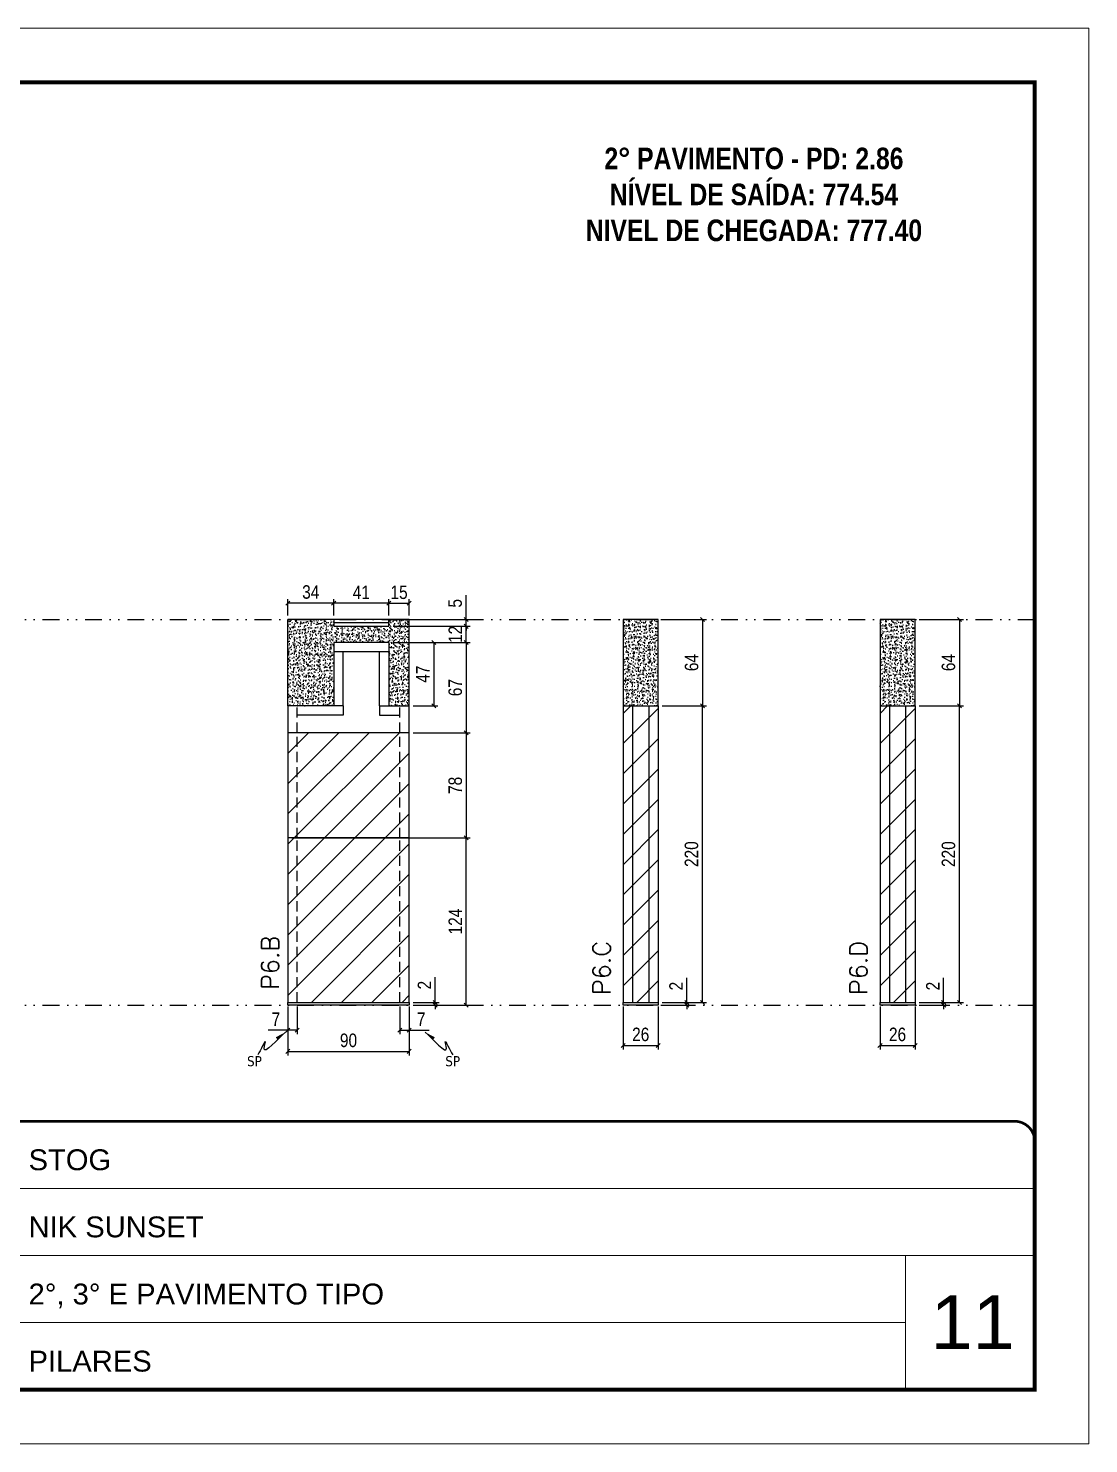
# Model space of a CAD drawing. Extents: x 808 to 7089, y -98 to 17032.
# Drawn here: x 4690 to 5477, y 13685 to 14735 of the extents above; entities that cross this region are included whole.
import ezdxf

# ---------------------------------------------------------------- set-up
doc = ezdxf.new("R2010")
doc.units = 0
for name, pattern in [('CONTINUO', [0]), ('DASHED', [0.75, 0.5, -0.25]), ('DIVIDE2', [0.625, 0.25, -0.125, 0, -0.125, 0, -0.125]), ('HIDDEN', [0.375, 0.25, -0.125])]:
    doc.linetypes.add(name, pattern=pattern)
for name, color, linetype, lineweight in [('CARIMBO', 255, 'Continuous', 9), ('Folhas', 255, 'Continuous', 9), ('REAPROVEITAMENTO', 251, 'Continuous', 9), ('SARRAFO DE PRESSAO', 251, 'DASHED', 9), ('Texto Seção', 7, 'Continuous', 15)]:
    doc.layers.add(name, color=color, linetype=linetype, lineweight=lineweight)
for name, color, linetype in [('COTA', 241, 'Continuous'), ('NOMENCLATURA', 7, 'Continuous'), ('Nível', 160, 'Continuous'), ('Painéis', 200, 'Continuous'), ('SARR_2.2x7', 40, 'Continuous'), ('SARR_EDITAR', 141, 'Continuous'), ('Sarrafo de Pressão', 42, 'HIDDEN'), ('texto', 7, 'Continuous')]:
    doc.layers.add(name, color=color, linetype=linetype)
doc.styles.add('ARIAL', font='arial.ttf')
doc.styles.add('COTA TECNICA', font='techl___.ttf', dxfattribs={"height": 10})
doc.styles.add('COTA TECNICA-50', font='techl___.ttf', dxfattribs={"height": 10})
doc.styles.add('REGUA-120', font='ROMANS.shx', dxfattribs={"height": 15})
doc.styles.add('ROMANC', font='techb___.ttf', dxfattribs={"height": 2.5})
doc.styles.get("Standard").update_dxf_attribs({"font": 'arial.ttf'})
doc.dimstyles.new('COTA PAINEL-50', dxfattribs={"dimtxt": 10, "dimasz": 3, "dimexe": 3, "dimexo": 3, "dimgap": 3, "dimtad": 1, "dimdec": 1, "dimzin": 12, "dimdsep": 46, "dimtxsty": 'COTA TECNICA-50', "dimblk1": 'OBLIQUE', "dimblk2": 'OBLIQUE', "dimsah": 1, "dimcen": 0.9, "dimclrd": 4, "dimclre": 4, "dimclrt": 240, "dimadec": 1, "dimazin": 3, "dimtfac": 1, "dimtdec": 1, "dimtmove": 0, "dimatfit": 3, "dimfxl": 1, "dimtolj": 1, "dimtzin": 12, "dimarcsym": 0})
doc.dimstyles.new('PAINEL', dxfattribs={"dimtxt": 10, "dimasz": 3, "dimexe": 3, "dimexo": 3, "dimgap": 3, "dimtad": 1, "dimdec": 1, "dimzin": 12, "dimdsep": 46, "dimtxsty": 'COTA TECNICA', "dimblk1": 'OBLIQUE', "dimblk2": 'OBLIQUE', "dimsah": 1, "dimcen": 0.9, "dimclrd": 4, "dimclre": 4, "dimclrt": 240, "dimadec": 1, "dimazin": 3, "dimtfac": 1, "dimtdec": 1, "dimtmove": 0, "dimatfit": 3, "dimfxl": 1, "dimtolj": 1, "dimtzin": 12, "dimarcsym": 0})
doc.dimstyles.get("Standard").update_dxf_attribs({"dimtxt": 0.18, "dimasz": 0.18, "dimexe": 0.18, "dimexo": 0.0625, "dimgap": 0.09, "dimtad": 0, "dimtih": 1, "dimtoh": 1, "dimdec": 4, "dimzin": 0, "dimdsep": 46, "dimtxsty": 'Standard', "dimcen": 0.09, "dimadec": 0, "dimazin": 0, "dimtfac": 1, "dimtdec": 4, "dimtofl": 0, "dimtmove": 0, "dimatfit": 3, "dimfxl": 1, "dimtolj": 1, "dimtzin": 0, "dimarcsym": 0})

# ---------------------------------------------------------------- blocks, each defined once
blk = doc.blocks.new('9999999999')
at = {"color": 30, "linetype": 'CONTINUO'}
for p, q in [((98564.6, 34379.6), (99584, 34379.6)), ((98564.6, 34329.8), (99488, 34329.8)), ((99584, 34329.8), (99488, 34329.8)), ((99488, 34329.8), (99488, 34230.2)), ((98564.6, 34280), (99488, 34280))]:
    blk.add_line(p, q, dxfattribs=at)
at = {"color": 30, "linetype": 'CONTINUO', "const_width": 2}
blk.add_lwpolyline([(99584, 34230.2), (99584, 34414.4, 0.414214), (99569, 34429.4), (98229, 34429.4, 0.414214), (98214, 34414.4), (98214, 34245.2, 0.414214), (98229, 34230.2), (99584, 34230.2)], format="xyb", dxfattribs=at)
at = {"layer": 'Folhas'}
blk.add_lwpolyline([(98139, 34190.2), (99624, 34190.2), (99624, 35240.2), (98139, 35240.2)], close=True, dxfattribs=at)
at = {"layer": 'Folhas', "color": 30, "const_width": 3}
blk.add_lwpolyline([(98214, 34230.2), (99584, 34230.2), (99584, 35200.2), (98214, 35200.2)], close=True, dxfattribs=at)
at = {"color": 7, "linetype": 'Continuous', "ltscale": 5, "style": 'ARIAL'}
for s, height, p in [('STOG', 15.48, (98837.7, 34393.1)), ('NIK SUNSET', 15.48, (98837.7, 34343.3)), ('2°, 3° E PAVIMENTO TIPO', 15.483, (98837.7, 34293.5)), ('PILARES', 15.48, (98837.7, 34243.7))]:
    blk.add_text(s, height=height, dxfattribs=at).set_placement(p)
blk = doc.blocks.new('_Oblique')
at = {"color": 0, "linetype": 'ByBlock', "lineweight": -2}
blk.add_line((-0.5, -0.5), (0.5, 0.5), dxfattribs=at)
blk = doc.blocks.new('*D1408')
at = {"layer": 'COTA', "color": 4, "lineweight": -2, "transparency": 16777216}
for p, q in [((5321.9, 14009.7), (5321.9, 13977.8)), ((5347.9, 14009.7), (5347.9, 13977.8)), ((5321.9, 13980.8), (5347.9, 13980.8))]:
    blk.add_line(p, q, dxfattribs=at)
at = {"layer": 'Defpoints', "color": 0, "transparency": 16777216}
for p in [(5321.9, 14012.7), (5347.9, 14012.7), (5347.9, 13980.8)]:
    blk.add_point(p, dxfattribs=at)
at = {"layer": 'COTA', "color": 4, "lineweight": -2, "transparency": 16777216, "xscale": 3, "yscale": 3, "zscale": 3, "rotation": 180}
blk.add_blockref('_Oblique', (5321.9, 13980.8), dxfattribs=at)
at = {"layer": 'COTA', "color": 4, "lineweight": -2, "transparency": 16777216, "xscale": 3, "yscale": 3, "zscale": 3}
blk.add_blockref('_Oblique', (5347.9, 13980.8), dxfattribs=at)
at = {"layer": 'COTA', "color": 240, "transparency": 16777216, "insert": (5334.9, 13988.9), "char_height": 10, "attachment_point": 5, "style": 'COTA TECNICA'}
blk.add_mtext('\\A1;26', dxfattribs=at)
blk = doc.blocks.new('*D1409')
at = {"layer": 'COTA', "color": 4, "lineweight": -2, "transparency": 16777216}
for p, q in [((5369.1, 14012.7), (5369.1, 14030.9)), ((5350.9, 14012.7), (5372.1, 14012.7)), ((5350.9, 14010.7), (5372.1, 14010.7)), ((5369.1, 14010.7), (5369.1, 14012.7)), ((5369.1, 14010.7), (5369.1, 14007.7))]:
    blk.add_line(p, q, dxfattribs=at)
at = {"layer": 'Defpoints', "color": 0, "transparency": 16777216}
for p in [(5347.9, 14012.7), (5347.9, 14010.7), (5369.1, 14012.7)]:
    blk.add_point(p, dxfattribs=at)
at = {"layer": 'COTA', "color": 4, "lineweight": -2, "transparency": 16777216, "xscale": 3, "yscale": 3, "zscale": 3}
for p, rotation in [((5369.1, 14012.7), 270), ((5369.1, 14010.7), 90)]:
    blk.add_blockref('_Oblique', p, dxfattribs=dict(at, rotation=rotation))
at = {"layer": 'COTA', "color": 240, "transparency": 16777216, "insert": (5361.1, 14024.8), "char_height": 10, "attachment_point": 5, "rotation": 90, "style": 'COTA TECNICA-50'}
blk.add_mtext('\\A1;2', dxfattribs=at)
blk = doc.blocks.new('*D2024')
at = {"layer": 'COTA', "color": 4, "linetype": 'ByBlock', "lineweight": -2, "transparency": 16777216}
for p, q in [((5350.9, 14296.8), (5383.8, 14296.8)), ((5380.8, 14296.8), (5380.8, 14232.7)), ((5350.9, 14232.7), (5383.8, 14232.7))]:
    blk.add_line(p, q, dxfattribs=at)
at = {"layer": 'Defpoints', "color": 0, "linetype": 'ByBlock', "transparency": 16777216}
for p in [(5347.9, 14296.8), (5347.9, 14232.7), (5380.8, 14232.7)]:
    blk.add_point(p, dxfattribs=at)
at = {"layer": 'COTA', "color": 4, "linetype": 'ByBlock', "lineweight": -2, "transparency": 16777216, "xscale": 3, "yscale": 3, "zscale": 3}
for p, rotation in [((5380.8, 14296.8), 90), ((5380.8, 14232.7), 270)]:
    blk.add_blockref('_Oblique', p, dxfattribs=dict(at, rotation=rotation))
at = {"layer": 'COTA', "color": 240, "linetype": 'ByBlock', "transparency": 16777216, "insert": (5372.7, 14264.8), "char_height": 10, "attachment_point": 5, "rotation": 90, "style": 'COTA TECNICA'}
blk.add_mtext('\\A1;64', dxfattribs=at)
blk = doc.blocks.new('*D2025')
at = {"layer": 'COTA', "color": 4, "lineweight": -2, "transparency": 16777216}
for p, q in [((5350.9, 14232.7), (5383.8, 14232.7)), ((5380.8, 14012.7), (5380.8, 14232.7)), ((5350.9, 14012.7), (5383.8, 14012.7))]:
    blk.add_line(p, q, dxfattribs=at)
at = {"layer": 'Defpoints', "color": 0, "transparency": 16777216}
for p in [(5347.9, 14232.7), (5380.8, 14232.7), (5347.9, 14012.7)]:
    blk.add_point(p, dxfattribs=at)
at = {"layer": 'COTA', "color": 4, "lineweight": -2, "transparency": 16777216, "xscale": 3, "yscale": 3, "zscale": 3}
for p, rotation in [((5380.8, 14232.7), 90), ((5380.8, 14012.7), 270)]:
    blk.add_blockref('_Oblique', p, dxfattribs=dict(at, rotation=rotation))
at = {"layer": 'COTA', "color": 240, "transparency": 16777216, "insert": (5372.7, 14122.7), "char_height": 10, "attachment_point": 5, "rotation": 90, "style": 'COTA TECNICA-50'}
blk.add_mtext('\\A1;220', dxfattribs=at)
blk = doc.blocks.new('*D1410')
at = {"layer": 'COTA', "color": 4, "lineweight": -2, "transparency": 16777216}
for p, q in [((5131.4, 14009.7), (5131.4, 13977.8)), ((5157.4, 14009.7), (5157.4, 13977.8)), ((5131.4, 13980.8), (5157.4, 13980.8))]:
    blk.add_line(p, q, dxfattribs=at)
at = {"layer": 'Defpoints', "color": 0, "transparency": 16777216}
for p in [(5131.4, 14012.7), (5157.4, 14012.7), (5157.4, 13980.8)]:
    blk.add_point(p, dxfattribs=at)
at = {"layer": 'COTA', "color": 4, "lineweight": -2, "transparency": 16777216, "xscale": 3, "yscale": 3, "zscale": 3, "rotation": 180}
blk.add_blockref('_Oblique', (5131.4, 13980.8), dxfattribs=at)
at = {"layer": 'COTA', "color": 4, "lineweight": -2, "transparency": 16777216, "xscale": 3, "yscale": 3, "zscale": 3}
blk.add_blockref('_Oblique', (5157.4, 13980.8), dxfattribs=at)
at = {"layer": 'COTA', "color": 240, "transparency": 16777216, "insert": (5144.4, 13988.9), "char_height": 10, "attachment_point": 5, "style": 'COTA TECNICA'}
blk.add_mtext('\\A1;26', dxfattribs=at)
blk = doc.blocks.new('*D1411')
at = {"layer": 'COTA', "color": 4, "lineweight": -2, "transparency": 16777216}
for p, q in [((5160.4, 14232.7), (5193.2, 14232.7)), ((5190.2, 14012.7), (5190.2, 14232.7)), ((5160.4, 14012.7), (5193.2, 14012.7))]:
    blk.add_line(p, q, dxfattribs=at)
at = {"layer": 'Defpoints', "color": 0, "transparency": 16777216}
for p in [(5157.4, 14232.7), (5190.2, 14232.7), (5157.4, 14012.7)]:
    blk.add_point(p, dxfattribs=at)
at = {"layer": 'COTA', "color": 4, "lineweight": -2, "transparency": 16777216, "xscale": 3, "yscale": 3, "zscale": 3}
for p, rotation in [((5190.2, 14232.7), 90), ((5190.2, 14012.7), 270)]:
    blk.add_blockref('_Oblique', p, dxfattribs=dict(at, rotation=rotation))
at = {"layer": 'COTA', "color": 240, "transparency": 16777216, "insert": (5182.1, 14122.7), "char_height": 10, "attachment_point": 5, "rotation": 90, "style": 'COTA TECNICA'}
blk.add_mtext('\\A1;220', dxfattribs=at)
blk = doc.blocks.new('*D1412')
at = {"layer": 'COTA', "color": 4, "lineweight": -2, "transparency": 16777216}
for p, q in [((5178.6, 14012.7), (5178.6, 14030.9)), ((5160.4, 14012.7), (5181.6, 14012.7)), ((5160.4, 14010.7), (5181.6, 14010.7)), ((5178.6, 14010.7), (5178.6, 14012.7)), ((5178.6, 14010.7), (5178.6, 14007.7))]:
    blk.add_line(p, q, dxfattribs=at)
at = {"layer": 'Defpoints', "color": 0, "transparency": 16777216}
for p in [(5157.4, 14012.7), (5157.4, 14010.7), (5178.6, 14012.7)]:
    blk.add_point(p, dxfattribs=at)
at = {"layer": 'COTA', "color": 4, "lineweight": -2, "transparency": 16777216, "xscale": 3, "yscale": 3, "zscale": 3}
for p, rotation in [((5178.6, 14012.7), 270), ((5178.6, 14010.7), 90)]:
    blk.add_blockref('_Oblique', p, dxfattribs=dict(at, rotation=rotation))
at = {"layer": 'COTA', "color": 240, "transparency": 16777216, "insert": (5170.6, 14024.8), "char_height": 10, "attachment_point": 5, "rotation": 90, "style": 'COTA TECNICA-50'}
blk.add_mtext('\\A1;2', dxfattribs=at)
blk = doc.blocks.new('*D2031')
at = {"layer": 'COTA', "color": 4, "linetype": 'ByBlock', "lineweight": -2, "transparency": 16777216}
for p, q in [((5160.4, 14296.8), (5193.3, 14296.8)), ((5190.3, 14296.8), (5190.3, 14232.7)), ((5160.4, 14232.7), (5193.3, 14232.7))]:
    blk.add_line(p, q, dxfattribs=at)
at = {"layer": 'Defpoints', "color": 0, "linetype": 'ByBlock', "transparency": 16777216}
for p in [(5157.4, 14296.8), (5157.4, 14232.7), (5190.3, 14232.7)]:
    blk.add_point(p, dxfattribs=at)
at = {"layer": 'COTA', "color": 4, "linetype": 'ByBlock', "lineweight": -2, "transparency": 16777216, "xscale": 3, "yscale": 3, "zscale": 3}
for p, rotation in [((5190.3, 14296.8), 90), ((5190.3, 14232.7), 270)]:
    blk.add_blockref('_Oblique', p, dxfattribs=dict(at, rotation=rotation))
at = {"layer": 'COTA', "color": 240, "linetype": 'ByBlock', "transparency": 16777216, "insert": (5182.2, 14264.8), "char_height": 10, "attachment_point": 5, "rotation": 90, "style": 'COTA TECNICA'}
blk.add_mtext('\\A1;64', dxfattribs=at)
blk = doc.blocks.new('*D1415')
at = {"layer": 'COTA', "color": 4, "lineweight": -2, "transparency": 16777216}
for p, q in [((4882.7, 14009.7), (4882.7, 13973.4)), ((4972.7, 14009.7), (4972.7, 13973.4)), ((4882.7, 13976.4), (4972.7, 13976.4))]:
    blk.add_line(p, q, dxfattribs=at)
at = {"layer": 'Defpoints', "color": 0, "transparency": 16777216}
for p in [(4882.7, 14012.7), (4972.7, 14012.7), (4972.7, 13976.4)]:
    blk.add_point(p, dxfattribs=at)
at = {"layer": 'COTA', "color": 4, "lineweight": -2, "transparency": 16777216, "xscale": 3, "yscale": 3, "zscale": 3, "rotation": 180}
blk.add_blockref('_Oblique', (4882.7, 13976.4), dxfattribs=at)
at = {"layer": 'COTA', "color": 4, "lineweight": -2, "transparency": 16777216, "xscale": 3, "yscale": 3, "zscale": 3}
blk.add_blockref('_Oblique', (4972.7, 13976.4), dxfattribs=at)
at = {"layer": 'COTA', "color": 240, "transparency": 16777216, "insert": (4927.7, 13984.5), "char_height": 10, "attachment_point": 5, "style": 'COTA TECNICA'}
blk.add_mtext('\\A1;90', dxfattribs=at)
blk = doc.blocks.new('*D1416')
at = {"layer": 'COTA', "color": 4, "lineweight": -2, "transparency": 16777216}
for p, q in [((4965.7, 14009.7), (4965.7, 13989.2)), ((4972.7, 14007.7), (4972.7, 13989.2)), ((4965.7, 13992.2), (4972.7, 13992.2)), ((4972.7, 13992.2), (4987.5, 13992.2))]:
    blk.add_line(p, q, dxfattribs=at)
at = {"layer": 'Defpoints', "color": 0, "transparency": 16777216}
for p in [(4965.7, 14012.7), (4972.7, 14010.7), (4972.7, 13992.2)]:
    blk.add_point(p, dxfattribs=at)
at = {"layer": 'COTA', "color": 4, "lineweight": -2, "transparency": 16777216, "xscale": 3, "yscale": 3, "zscale": 3, "rotation": 180}
blk.add_blockref('_Oblique', (4965.7, 13992.2), dxfattribs=at)
at = {"layer": 'COTA', "color": 4, "lineweight": -2, "transparency": 16777216, "xscale": 3, "yscale": 3, "zscale": 3}
blk.add_blockref('_Oblique', (4972.7, 13992.2), dxfattribs=at)
at = {"layer": 'COTA', "color": 240, "transparency": 16777216, "insert": (4981.6, 14000.3), "char_height": 10, "attachment_point": 5, "style": 'COTA TECNICA-50'}
blk.add_mtext('\\A1;7', dxfattribs=at)
blk = doc.blocks.new('*D1417')
at = {"layer": 'COTA', "color": 4, "lineweight": -2, "transparency": 16777216}
for p, q in [((4882.7, 14007.7), (4882.7, 13989.2)), ((4889.7, 14009.7), (4889.7, 13989.2)), ((4882.7, 13992.2), (4868, 13992.2)), ((4889.7, 13992.2), (4882.7, 13992.2))]:
    blk.add_line(p, q, dxfattribs=at)
at = {"layer": 'Defpoints', "color": 0, "transparency": 16777216}
for p in [(4882.7, 14010.7), (4889.7, 14012.7), (4882.7, 13992.2)]:
    blk.add_point(p, dxfattribs=at)
at = {"layer": 'COTA', "color": 4, "lineweight": -2, "transparency": 16777216, "xscale": 3, "yscale": 3, "zscale": 3, "rotation": 180}
blk.add_blockref('_Oblique', (4882.7, 13992.2), dxfattribs=at)
at = {"layer": 'COTA', "color": 4, "lineweight": -2, "transparency": 16777216, "xscale": 3, "yscale": 3, "zscale": 3}
blk.add_blockref('_Oblique', (4889.7, 13992.2), dxfattribs=at)
at = {"layer": 'COTA', "color": 240, "transparency": 16777216, "insert": (4873.9, 14000.3), "char_height": 10, "attachment_point": 5, "style": 'COTA TECNICA-50'}
blk.add_mtext('\\A1;7', dxfattribs=at)
blk = doc.blocks.new('*D1418')
at = {"layer": 'COTA', "color": 4, "linetype": 'ByBlock', "lineweight": -2, "transparency": 16777216}
for p, q in [((4975.7, 14134.7), (5018, 14134.7)), ((5015, 14010.7), (5015, 14134.7)), ((4975.7, 14010.7), (5018, 14010.7))]:
    blk.add_line(p, q, dxfattribs=at)
at = {"layer": 'Defpoints', "color": 0, "linetype": 'ByBlock', "transparency": 16777216}
for p in [(4972.7, 14134.7), (5015, 14134.7), (4972.7, 14010.7)]:
    blk.add_point(p, dxfattribs=at)
at = {"layer": 'COTA', "color": 4, "linetype": 'ByBlock', "lineweight": -2, "transparency": 16777216, "xscale": 3, "yscale": 3, "zscale": 3}
for p, rotation in [((5015, 14134.7), 90), ((5015, 14010.7), 270)]:
    blk.add_blockref('_Oblique', p, dxfattribs=dict(at, rotation=rotation))
at = {"layer": 'COTA', "color": 240, "linetype": 'ByBlock', "transparency": 16777216, "insert": (5006.9, 14072.7), "char_height": 10, "attachment_point": 5, "rotation": 90, "style": 'COTA TECNICA'}
blk.add_mtext('\\A1;124', dxfattribs=at)
blk = doc.blocks.new('*D1419')
at = {"layer": 'COTA', "color": 4, "lineweight": -2, "transparency": 16777216}
for p, q in [((4992, 14012.7), (4992, 14031.5)), ((4975.7, 14012.7), (4995, 14012.7)), ((4975.7, 14010.7), (4995, 14010.7)), ((4992, 14010.7), (4992, 14012.7)), ((4992, 14010.7), (4992, 14007.7))]:
    blk.add_line(p, q, dxfattribs=at)
at = {"layer": 'Defpoints', "color": 0, "transparency": 16777216}
for p in [(4972.7, 14012.7), (4972.7, 14010.7), (4992, 14010.7)]:
    blk.add_point(p, dxfattribs=at)
at = {"layer": 'COTA', "color": 4, "lineweight": -2, "transparency": 16777216, "xscale": 3, "yscale": 3, "zscale": 3}
for p, rotation in [((4992, 14012.7), 270), ((4992, 14010.7), 90)]:
    blk.add_blockref('_Oblique', p, dxfattribs=dict(at, rotation=rotation))
at = {"layer": 'COTA', "color": 240, "transparency": 16777216, "insert": (4984, 14025.5), "char_height": 10, "attachment_point": 5, "rotation": 90, "style": 'COTA TECNICA-50'}
blk.add_mtext('\\A1;2', dxfattribs=at)
blk = doc.blocks.new('*D1420')
at = {"layer": 'COTA', "color": 4, "linetype": 'ByBlock', "lineweight": -2, "transparency": 16777216}
for p, q in [((4975.7, 14134.7), (5018, 14134.7)), ((5015, 14010.7), (5015, 14134.7)), ((4975.7, 14010.7), (5018, 14010.7))]:
    blk.add_line(p, q, dxfattribs=at)
at = {"layer": 'Defpoints', "color": 0, "linetype": 'ByBlock', "transparency": 16777216}
for p in [(4972.7, 14134.7), (5015, 14134.7), (4972.7, 14010.7)]:
    blk.add_point(p, dxfattribs=at)
at = {"layer": 'COTA', "color": 4, "linetype": 'ByBlock', "lineweight": -2, "transparency": 16777216, "xscale": 3, "yscale": 3, "zscale": 3}
for p, rotation in [((5015, 14134.7), 90), ((5015, 14010.7), 270)]:
    blk.add_blockref('_Oblique', p, dxfattribs=dict(at, rotation=rotation))
at = {"layer": 'COTA', "color": 240, "linetype": 'ByBlock', "transparency": 16777216, "insert": (5006.9, 14072.7), "char_height": 10, "attachment_point": 5, "rotation": 90, "style": 'COTA TECNICA'}
blk.add_mtext('\\A1;124', dxfattribs=at)
blk = doc.blocks.new('*D1421')
at = {"layer": 'COTA', "color": 4, "lineweight": -2, "transparency": 16777216}
for p, q in [((4882.7, 14299.7), (4882.7, 14311.8)), ((4916.7, 14299.7), (4916.7, 14311.8)), ((4916.7, 14308.8), (4882.7, 14308.8))]:
    blk.add_line(p, q, dxfattribs=at)
at = {"layer": 'Defpoints', "color": 0, "transparency": 16777216}
for p in [(4882.7, 14308.8), (4882.7, 14296.7), (4916.7, 14296.7)]:
    blk.add_point(p, dxfattribs=at)
at = {"layer": 'COTA', "color": 4, "lineweight": -2, "transparency": 16777216, "xscale": 3, "yscale": 3, "zscale": 3, "rotation": 180}
blk.add_blockref('_Oblique', (4882.7, 14308.8), dxfattribs=at)
at = {"layer": 'COTA', "color": 4, "lineweight": -2, "transparency": 16777216, "xscale": 3, "yscale": 3, "zscale": 3}
blk.add_blockref('_Oblique', (4916.7, 14308.8), dxfattribs=at)
at = {"layer": 'COTA', "color": 240, "transparency": 16777216, "insert": (4899.7, 14317.1), "char_height": 10, "attachment_point": 5, "style": 'COTA TECNICA-50'}
blk.add_mtext('\\A1;34', dxfattribs=at)
blk = doc.blocks.new('*D1422')
at = {"layer": 'COTA', "color": 4, "lineweight": -2, "transparency": 16777216}
for p, q in [((4960.7, 14279.7), (5018, 14279.7)), ((5015, 14279.7), (5015, 14212.7)), ((4975.7, 14212.7), (5018, 14212.7))]:
    blk.add_line(p, q, dxfattribs=at)
at = {"layer": 'Defpoints', "color": 0, "transparency": 16777216}
for p in [(4957.7, 14279.7), (4972.7, 14212.7), (5015, 14212.7)]:
    blk.add_point(p, dxfattribs=at)
at = {"layer": 'COTA', "color": 4, "lineweight": -2, "transparency": 16777216, "xscale": 3, "yscale": 3, "zscale": 3}
for p, rotation in [((5015, 14279.7), 90), ((5015, 14212.7), 270)]:
    blk.add_blockref('_Oblique', p, dxfattribs=dict(at, rotation=rotation))
at = {"layer": 'COTA', "color": 240, "transparency": 16777216, "insert": (5006.9, 14246.2), "char_height": 10, "attachment_point": 5, "rotation": 90, "style": 'COTA TECNICA'}
blk.add_mtext('\\A1;67', dxfattribs=at)
blk = doc.blocks.new('*D2040')
at = {"layer": 'COTA', "color": 4, "lineweight": -2, "transparency": 16777216}
for p, q in [((4975.7, 14212.7), (5018, 14212.7)), ((5015, 14212.7), (5015, 14134.7)), ((4885.7, 14134.7), (5018, 14134.7))]:
    blk.add_line(p, q, dxfattribs=at)
at = {"layer": 'Defpoints', "color": 0, "transparency": 16777216}
for p in [(4972.7, 14212.7), (4882.7, 14134.7), (5015, 14134.7)]:
    blk.add_point(p, dxfattribs=at)
at = {"layer": 'COTA', "color": 4, "lineweight": -2, "transparency": 16777216, "xscale": 3, "yscale": 3, "zscale": 3}
for p, rotation in [((5015, 14212.7), 90), ((5015, 14134.7), 270)]:
    blk.add_blockref('_Oblique', p, dxfattribs=dict(at, rotation=rotation))
at = {"layer": 'COTA', "color": 240, "transparency": 16777216, "insert": (5006.9, 14173.7), "char_height": 10, "attachment_point": 5, "rotation": 90, "style": 'COTA TECNICA'}
blk.add_mtext('\\A1;78', dxfattribs=at)
blk = doc.blocks.new('*D1451')
at = {"layer": 'COTA', "color": 4, "lineweight": -2, "transparency": 16777216}
for p, q in [((4960.7, 14279.7), (4993.9, 14279.7)), ((4990.9, 14279.7), (4990.9, 14232.7)), ((4975.7, 14232.7), (4993.9, 14232.7))]:
    blk.add_line(p, q, dxfattribs=at)
at = {"layer": 'Defpoints', "color": 0, "transparency": 16777216}
for p in [(4957.7, 14279.7), (4972.7, 14232.7), (4990.9, 14232.7)]:
    blk.add_point(p, dxfattribs=at)
at = {"layer": 'COTA', "color": 4, "lineweight": -2, "transparency": 16777216, "xscale": 3, "yscale": 3, "zscale": 3}
for p, rotation in [((4990.9, 14279.7), 90), ((4990.9, 14232.7), 270)]:
    blk.add_blockref('_Oblique', p, dxfattribs=dict(at, rotation=rotation))
at = {"layer": 'COTA', "color": 240, "transparency": 16777216, "insert": (4982.8, 14256.2), "char_height": 10, "attachment_point": 5, "rotation": 90, "style": 'COTA TECNICA'}
blk.add_mtext('\\A1;47', dxfattribs=at)
blk = doc.blocks.new('*D1452')
at = {"layer": 'COTA', "color": 4, "lineweight": -2, "transparency": 16777216}
for p, q in [((4957.7, 14299.7), (4957.7, 14311.8)), ((4972.7, 14299.7), (4972.7, 14311.8)), ((4957.7, 14308.8), (4972.7, 14308.8))]:
    blk.add_line(p, q, dxfattribs=at)
at = {"layer": 'Defpoints', "color": 0, "transparency": 16777216}
for p in [(4972.7, 14308.8), (4957.7, 14296.7), (4972.7, 14296.7)]:
    blk.add_point(p, dxfattribs=at)
at = {"layer": 'COTA', "color": 4, "lineweight": -2, "transparency": 16777216, "xscale": 3, "yscale": 3, "zscale": 3, "rotation": 180}
blk.add_blockref('_Oblique', (4957.7, 14308.8), dxfattribs=at)
at = {"layer": 'COTA', "color": 4, "lineweight": -2, "transparency": 16777216, "xscale": 3, "yscale": 3, "zscale": 3}
blk.add_blockref('_Oblique', (4972.7, 14308.8), dxfattribs=at)
at = {"layer": 'COTA', "color": 240, "transparency": 16777216, "insert": (4965.2, 14316.9), "char_height": 10, "attachment_point": 5, "style": 'COTA TECNICA'}
blk.add_mtext('\\A1;15', dxfattribs=at)
blk = doc.blocks.new('*D1453')
at = {"layer": 'COTA', "color": 4, "lineweight": -2, "transparency": 16777216}
for p, q in [((4960.7, 14291.7), (5018, 14291.7)), ((5015, 14279.7), (5015, 14291.7)), ((4960.7, 14279.7), (5018, 14279.7))]:
    blk.add_line(p, q, dxfattribs=at)
at = {"layer": 'Defpoints', "color": 0, "transparency": 16777216}
for p in [(4957.7, 14291.7), (5015, 14291.7), (4957.7, 14279.7)]:
    blk.add_point(p, dxfattribs=at)
at = {"layer": 'COTA', "color": 4, "lineweight": -2, "transparency": 16777216, "xscale": 3, "yscale": 3, "zscale": 3}
for p, rotation in [((5015, 14291.7), 90), ((5015, 14279.7), 270)]:
    blk.add_blockref('_Oblique', p, dxfattribs=dict(at, rotation=rotation))
at = {"layer": 'COTA', "color": 240, "transparency": 16777216, "insert": (5006.9, 14285.7), "char_height": 10, "attachment_point": 5, "rotation": 90, "style": 'COTA TECNICA'}
blk.add_mtext('\\A1;12', dxfattribs=at)
blk = doc.blocks.new('*D1454')
at = {"layer": 'COTA', "color": 4, "lineweight": -2, "transparency": 16777216}
for p, q in [((5015, 14296.7), (5015, 14314.8)), ((4960.7, 14296.7), (5018, 14296.7)), ((4960.7, 14291.7), (5018, 14291.7)), ((5015, 14291.7), (5015, 14296.7)), ((5015, 14291.7), (5015, 14288.7))]:
    blk.add_line(p, q, dxfattribs=at)
at = {"layer": 'Defpoints', "color": 0, "transparency": 16777216}
for p in [(4957.7, 14296.7), (4957.7, 14291.7), (5015, 14296.7)]:
    blk.add_point(p, dxfattribs=at)
at = {"layer": 'COTA', "color": 4, "lineweight": -2, "transparency": 16777216, "xscale": 3, "yscale": 3, "zscale": 3}
for p, rotation in [((5015, 14296.7), 270), ((5015, 14291.7), 90)]:
    blk.add_blockref('_Oblique', p, dxfattribs=dict(at, rotation=rotation))
at = {"layer": 'COTA', "color": 240, "transparency": 16777216, "insert": (5006.8, 14308.8), "char_height": 10, "attachment_point": 5, "rotation": 90, "style": 'COTA TECNICA'}
blk.add_mtext('\\A1;5', dxfattribs=at)
blk = doc.blocks.new('*D2041')
at = {"layer": 'COTA', "color": 4, "lineweight": -2, "transparency": 16777216}
for p, q in [((4916.7, 14299.7), (4916.7, 14311.8)), ((4957.7, 14299.7), (4957.7, 14311.8)), ((4957.7, 14308.8), (4916.7, 14308.8))]:
    blk.add_line(p, q, dxfattribs=at)
at = {"layer": 'Defpoints', "color": 0, "transparency": 16777216}
for p in [(4916.7, 14308.8), (4916.7, 14296.7), (4957.7, 14296.7)]:
    blk.add_point(p, dxfattribs=at)
at = {"layer": 'COTA', "color": 4, "lineweight": -2, "transparency": 16777216, "xscale": 3, "yscale": 3, "zscale": 3, "rotation": 180}
blk.add_blockref('_Oblique', (4916.7, 14308.8), dxfattribs=at)
at = {"layer": 'COTA', "color": 4, "lineweight": -2, "transparency": 16777216, "xscale": 3, "yscale": 3, "zscale": 3}
blk.add_blockref('_Oblique', (4957.7, 14308.8), dxfattribs=at)
at = {"layer": 'COTA', "color": 240, "transparency": 16777216, "insert": (4937.2, 14316.9), "char_height": 10, "attachment_point": 5, "style": 'COTA TECNICA'}
blk.add_mtext('\\A1;41', dxfattribs=at)

msp = doc.modelspace()

# ---------------------------------------------------------------- hatches: boundary and pattern name
at = {"layer": 'COTA', "linetype": 'ByBlock'}
h = msp.add_hatch(dxfattribs=at)
h.set_pattern_fill('AR-CONC', color=256, scale=0.03)
h.set_pattern_definition([(50, (-3564.3653, 10184.7484), (5.46554, -0.4781726), [0.5715, -6.2865]), (355, (-3564.3653, 10184.7484), (-1.0573026, 5.7317054), [0.4572, -5.0292175]), (100.451445, (-3563.91, 10184.7086), (4.4082374, 5.2535326), [0.4857003, -5.3427073]), (46.1842, (-3564.3653, 10186.2724), (8.132371, -1.26127), [0.85725, -9.42975]), (96.63556, (-3563.688, 10186.167), (7.122124, 7.422784), [0.728551, -8.014068]), (351.18415, (-3564.365, 10186.272), (7.122124, 7.422784), [0.685799, -7.543792]), (21, (-3563.6033, 10185.8914), (4.5484317, -3.067956), [0.5715, -6.2865]), (326, (-3563.6033, 10185.8914), (1.854061, 5.525639), [0.4572, -5.0292]), (71.451445, (-3563.2243, 10185.636), (6.4024926, 2.457683), [0.4857003, -5.342698]), (37.5, (-3564.3653, 10184.7484), (0.0926581, 2.53665117), [0, -4.96824, 0, -5.1054, 0, -5.04825]), (7.5, (-3564.3653, 10184.7484), (2.0045899, 3.00541724), [0, -2.91084, 0, -4.85394, 0, -1.92405]), (327.5, (-3566.0646, 10184.7484), (4.06771786, -0.1718623), [0, -1.905, 0, -5.9436, 0, -7.8867]), (317.5, (-3566.8266, 10184.7484), (4.4438754, 0.7627947), [0, -2.4765, 0, -3.94716, 0, -5.6007])])
h.paths.add_polyline_path([(4957.72, 14291.74), (4957.72, 14296.74), (4972.72, 14296.74), (4972.72, 14232.74), (4957.72, 14232.74), (4957.72, 14279.74), (4916.72, 14279.74), (4916.72, 14232.74), (4882.72, 14232.74), (4882.72, 14296.74), (4916.72, 14296.74), (4916.72, 14291.74)])
h = msp.add_hatch(dxfattribs=at)
h.set_pattern_fill('AR-CONC', color=256, scale=0.03)
h.set_pattern_definition([(50, (-3957.708, 10184.7723), (5.46554, -0.4781726), [0.5715, -6.2865]), (355, (-3957.708, 10184.7723), (-1.0573026, 5.7317054), [0.4572, -5.0292175]), (100.451445, (-3957.2527, 10184.7325), (4.4082374, 5.2535326), [0.4857003, -5.3427073]), (46.1842, (-3957.708, 10186.296), (8.132371, -1.26127), [0.85725, -9.42975]), (96.63556, (-3957.0305, 10186.191), (7.122124, 7.422784), [0.728551, -8.014068]), (351.18415, (-3957.708, 10186.296), (7.122124, 7.422784), [0.685799, -7.543792]), (21, (-3956.946, 10185.9153), (4.5484317, -3.067956), [0.5715, -6.2865]), (326, (-3956.946, 10185.9153), (1.854061, 5.525639), [0.4572, -5.0292]), (71.451445, (-3956.567, 10185.6596), (6.4024926, 2.457683), [0.4857003, -5.342698]), (37.5, (-3957.7081, 10184.7723), (0.0926581, 2.53665117), [0, -4.96824, 0, -5.1054, 0, -5.04825]), (7.5, (-3957.7081, 10184.7723), (2.0045899, 3.00541724), [0, -2.91084, 0, -4.85394, 0, -1.92405]), (327.5, (-3959.4074, 10184.7723), (4.06771786, -0.1718623), [0, -1.905, 0, -5.9436, 0, -7.8867]), (317.5, (-3960.1694, 10184.7723), (4.4438754, 0.7627947), [0, -2.4765, 0, -3.94716, 0, -5.6007])])
h.paths.add_polyline_path([(5157.41, 14296.76), (5131.41, 14296.76), (5131.41, 14232.74), (5157.41, 14232.74)])
h = msp.add_hatch(dxfattribs=at)
h.set_pattern_fill('AR-CONC', color=256, scale=0.03)
h.set_pattern_definition([(50, (-3767.2183, 10184.7723), (5.46554, -0.4781726), [0.5715, -6.2865]), (355, (-3767.218, 10184.7723), (-1.0573026, 5.7317054), [0.4572, -5.0292175]), (100.451445, (-3766.763, 10184.7325), (4.4082374, 5.2535326), [0.4857003, -5.3427073]), (46.1842, (-3767.218, 10186.296), (8.132371, -1.26127), [0.85725, -9.42975]), (96.63556, (-3766.5406, 10186.191), (7.122124, 7.422784), [0.728551, -8.014068]), (351.18415, (-3767.218, 10186.296), (7.122124, 7.422784), [0.685799, -7.543792]), (21, (-3766.4563, 10185.9153), (4.5484317, -3.067956), [0.5715, -6.2865]), (326, (-3766.456, 10185.9153), (1.854061, 5.525639), [0.4572, -5.0292]), (71.451445, (-3766.077, 10185.6596), (6.4024926, 2.457683), [0.4857003, -5.342698]), (37.5, (-3767.2183, 10184.7723), (0.0926581, 2.53665117), [0, -4.96824, 0, -5.1054, 0, -5.04825]), (7.5, (-3767.2183, 10184.7723), (2.0045899, 3.00541724), [0, -2.91084, 0, -4.85394, 0, -1.92405]), (327.5, (-3768.9175, 10184.7723), (4.06771786, -0.1718623), [0, -1.905, 0, -5.9436, 0, -7.8867]), (317.5, (-3769.6795, 10184.7723), (4.4438754, 0.7627947), [0, -2.4765, 0, -3.94716, 0, -5.6007])])
h.paths.add_polyline_path([(5347.9, 14296.76), (5321.9, 14296.76), (5321.9, 14232.74), (5347.9, 14232.74)])
at = {"layer": 'REAPROVEITAMENTO', "linetype": 'ByBlock'}
h = msp.add_hatch(dxfattribs=at)
h.set_pattern_fill('ANSI31', color=256, scale=5, style=2)
h.set_pattern_definition([(45, (-617.329, 5088.338), (-11.22532, 11.22532), [])])
h.paths.add_polyline_path([(5157.41, 14232.74), (5131.41, 14232.74), (5131.41, 14012.74), (5157.41, 14012.74)])
h = msp.add_hatch(dxfattribs=at)
h.set_pattern_fill('ANSI31', color=256, scale=5, style=2)
h.set_pattern_definition([(45, (-426.839, 5088.338), (-11.22532, 11.22532), [])])
h.paths.add_polyline_path([(5347.9, 14232.74), (5321.9, 14232.74), (5321.9, 14012.74), (5347.9, 14012.74)])
h = msp.add_hatch(dxfattribs=at)
h.set_pattern_fill('ANSI31', color=256, scale=5, style=2)
h.set_pattern_definition([(45, (1296.547, 5088.338), (-11.22532, 11.22532), [])])
h.paths.add_polyline_path([(4882.72, 14212.74), (4972.72, 14212.74), (4972.72, 14012.74), (4882.72, 14012.74)])

# ---------------------------------------------------------------- linework, layer by layer
at = {"layer": 'COTA', "linetype": 'ByBlock'}
for p, q in [((4882.72, 14232.74), (4882.72, 14296.74)), ((4916.72, 14296.74), (4882.72, 14296.74)), ((4972.72, 14296.74), (4957.72, 14296.74)), ((4972.72, 14296.74), (4972.72, 14296.74)), ((4972.72, 14232.74), (4972.72, 14296.74)), ((4972.72, 14232.74), (4972.72, 14232.74))]:
    msp.add_line(p, q, dxfattribs=at)
for points in [[(5131.41, 14232.74), (5157.41, 14232.74), (5157.41, 14296.76), (5131.41, 14296.76)], [(5321.9, 14232.74), (5347.9, 14232.74), (5347.9, 14296.76), (5321.9, 14296.76)]]:
    msp.add_lwpolyline(points, close=True, dxfattribs=at)
at = {"layer": 'Nível', "color": 4, "linetype": 'DIVIDE2', "ltscale": 50}
for p, q in [((4386.34, 14296.74), (5436.67, 14296.74)), ((4386.34, 14010.74), (5436.67, 14010.74))]:
    msp.add_line(p, q, dxfattribs=at)
at = {"layer": 'Painéis'}
for p, q in [((4957.72, 14279.74), (4916.72, 14279.74)), ((4916.72, 14279.74), (4916.72, 14232.74)), ((4957.72, 14279.74), (4957.72, 14232.74)), ((4916.72, 14232.74), (4882.72, 14232.74)), ((4882.72, 14232.74), (4882.72, 14134.74)), ((4957.72, 14232.74), (4972.72, 14232.74)), ((4972.72, 14134.74), (4972.72, 14232.74)), ((5131.41, 14232.74), (5131.41, 14012.74)), ((5131.41, 14232.74), (5157.41, 14232.74)), ((5131.41, 14232.74), (5157.41, 14232.74)), ((5157.41, 14232.74), (5157.41, 14012.74)), ((5321.9, 14232.74), (5321.9, 14012.74)), ((5321.9, 14232.74), (5347.9, 14232.74)), ((5347.9, 14232.74), (5347.9, 14012.74)), ((4972.72, 14212.74), (4882.72, 14212.74)), ((5131.41, 14012.74), (5157.41, 14012.74)), ((5131.41, 14012.74), (5157.41, 14012.74)), ((5131.41, 14010.74), (5131.41, 14012.74)), ((5157.41, 14010.74), (5131.41, 14010.74)), ((5157.41, 14012.74), (5157.41, 14010.74)), ((5321.9, 14012.74), (5347.9, 14012.74)), ((5321.9, 14012.74), (5347.9, 14012.74)), ((5321.9, 14010.74), (5321.9, 14012.74)), ((5347.9, 14010.74), (5321.9, 14010.74)), ((5347.9, 14012.74), (5347.9, 14010.74))]:
    msp.add_line(p, q, dxfattribs=at)
for points in [[(4957.72, 14296.74), (4916.72, 14296.74), (4916.72, 14291.74), (4957.72, 14291.74)], [(4972.72, 14134.74), (4882.72, 14134.74), (4882.72, 14012.74), (4972.72, 14012.74)], [(4972.72, 14010.74), (4882.72, 14010.74), (4882.72, 14012.74), (4972.72, 14012.74)]]:
    msp.add_lwpolyline(points, close=True, dxfattribs=at)
at = {"layer": 'SARR_2.2x7'}
for p, q in [((4957.72, 14272.74), (4916.72, 14272.74)), ((4923.72, 14232.74), (4923.72, 14272.74)), ((4950.72, 14232.74), (4950.72, 14272.74)), ((4923.72, 14232.74), (4916.72, 14232.74)), ((4923.72, 14232.74), (4923.72, 14225.74)), ((4950.72, 14232.74), (4957.72, 14232.74)), ((4950.72, 14232.74), (4950.72, 14225.74)), ((5138.41, 14232.74), (5138.41, 14012.74)), ((5150.41, 14232.74), (5150.41, 14012.74)), ((5328.9, 14232.74), (5328.9, 14012.74)), ((5340.9, 14232.74), (5340.9, 14012.74)), ((4923.72, 14225.74), (4889.72, 14225.74)), ((4950.72, 14225.74), (4965.72, 14225.74))]:
    msp.add_line(p, q, dxfattribs=at)
at = {"layer": 'SARR_EDITAR', "linetype": 'Continuous'}
msp.add_line((4957.72, 14294.24), (4916.72, 14294.24), dxfattribs=at)
at = {"layer": 'Sarrafo de Pressão', "ltscale": 30}
for p, q in [((4889.72, 14212.74), (4889.72, 14232.74)), ((4965.72, 14212.74), (4965.72, 14232.74)), ((4889.72, 14134.74), (4889.72, 14212.74)), ((4965.72, 14134.74), (4965.72, 14212.74)), ((4889.72, 14012.74), (4889.72, 14134.74)), ((4965.72, 14012.74), (4965.72, 14134.74))]:
    msp.add_line(p, q, dxfattribs=at)

# ---------------------------------------------------------------- block references
at = {"layer": 'SARRAFO DE PRESSAO', "color": 6, "linetype": 'ByBlock'}
msp.add_blockref('9999999999', (-94147.31, -20504.88), dxfattribs=at)

# ---------------------------------------------------------------- texts
at = {"layer": 'CARIMBO', "style": 'ARIAL'}
msp.add_text('11', height=40, dxfattribs=at).set_placement((5359.53, 13755.47))
at = {"layer": 'NOMENCLATURA', "color": 2, "insert": (5228.41, 14673.47), "char_height": 16, "attachment_point": 2, "style": 'ROMANC'}
msp.add_mtext_dynamic_manual_height_columns('\\P2° PAVIMENTO - PD: 2.86\\PNÍVEL DE SAÍDA: 774.54\\PNIVEL DE CHEGADA: 777.40', width=328.3607, gutter_width=1, heights=[0], dxfattribs=at)
at = {"layer": 'texto', "color": 0, "char_height": 7.5, "attachment_point": 5}
for insert in [(4857.95, 13969.06), (5004.97, 13969.06)]:
    msp.add_mtext('{\\fTahoma|b0|i0|c0|p34;\\C4;SP}', dxfattribs=dict(at, insert=insert))
at = {"layer": 'Texto Seção', "char_height": 13, "width": 285.3299, "attachment_point": 7, "rotation": 90, "style": 'REGUA-120'}
for s, insert in [('P6.B', (4876.04, 14021.99)), ('P6.C', (5121.96, 14018.15)), ('\\pxt4;P6.D', (5312.45, 14018.15))]:
    msp.add_mtext(s, dxfattribs=dict(at, insert=insert))

# ---------------------------------------------------------------- dimensions: what is measured, and where the dimension line sits
at = {"layer": 'COTA'}
for base, p1, p2, angle, dimstyle, picture, middle in [((4882.72, 14308.83), (4916.72, 14296.74), (4882.72, 14296.74), 180, 'COTA PAINEL-50', '*D1421', (4899.72, 14317.05)), ((4916.72, 14308.83), (4957.72, 14296.74), (4916.72, 14296.74), 180, 'PAINEL', '*D2041', (4937.22, 14316.91)), ((5014.95, 14296.74), (4957.72, 14291.74), (4957.72, 14296.74), 90, 'PAINEL', '*D1454', (5006.84, 14308.79)), ((5014.95, 14212.74), (4957.72, 14279.74), (4972.72, 14212.74), 90, 'PAINEL', '*D1422', (5006.85, 14246.24)), ((4990.9, 14232.74), (4957.72, 14279.74), (4972.72, 14232.74), 90, 'PAINEL', '*D1451', (4982.83, 14256.24)), ((5380.76, 14232.74), (5347.9, 14012.74), (5347.9, 14232.74), 90, 'COTA PAINEL-50', '*D2025', (5372.66, 14122.74)), ((5014.95, 14134.74), (4972.72, 14212.74), (4882.72, 14134.74), 90, 'PAINEL', '*D2040', (5006.86, 14173.74)), ((4882.72, 13992.23), (4889.72, 14012.74), (4882.72, 14010.74), 180, 'COTA PAINEL-50', '*D1417', (4873.86, 14000.3))]:
    dim = msp.add_linear_dim(base=base, p1=p1, p2=p2, angle=angle, dimstyle=dimstyle, dxfattribs=at)
    dim.commit()
    dim.dimension.update_dxf_attribs({"geometry": picture, "text_midpoint": middle})
for base, p1, p2, angle, dimstyle, picture, middle in [((4972.72, 14308.83), (4957.72, 14296.74), (4972.72, 14296.74), 180, 'PAINEL', '*D1452', (4965.22, 14308.83)), ((5014.95, 14291.74), (4957.72, 14279.74), (4957.72, 14291.74), 90, 'PAINEL', '*D1453', (5014.95, 14285.74)), ((4991.98, 14010.74), (4972.72, 14012.74), (4972.72, 14010.74), 90, 'COTA PAINEL-50', '*D1419', (4991.98, 14025.49)), ((5178.61, 14012.74), (5157.41, 14010.74), (5157.41, 14012.74), 90, 'COTA PAINEL-50', '*D1412', (5178.61, 14024.8)), ((5369.1, 14012.74), (5347.9, 14010.74), (5347.9, 14012.74), 90, 'COTA PAINEL-50', '*D1409', (5369.1, 14024.8))]:
    dim = msp.add_linear_dim(base=base, p1=p1, p2=p2, angle=angle, dimstyle=dimstyle, dxfattribs=at)
    dim.commit()
    dim.dimension.update_dxf_attribs({"geometry": picture, "text_midpoint": middle, "dimtype": 160})
at = {"layer": 'COTA', "linetype": 'ByBlock'}
for base, p1, p2, picture, middle in [((5190.27, 14232.74), (5157.41, 14296.76), (5157.41, 14232.74), '*D2031', (5182.17, 14264.75)), ((5380.76, 14232.74), (5347.9, 14296.76), (5347.9, 14232.74), '*D2024', (5372.66, 14264.75))]:
    dim = msp.add_linear_dim(base=base, p1=p1, p2=p2, angle=90, dimstyle='PAINEL', dxfattribs=at)
    dim.commit()
    dim.dimension.update_dxf_attribs({"geometry": picture, "text_midpoint": middle})
at = {"layer": 'COTA'}
dim = msp.add_linear_dim(base=(5190.23, 14232.74), p1=(5157.41, 14012.74), p2=(5157.41, 14232.74), angle=90, dimstyle='PAINEL', override={"dimarcsym": 2}, dxfattribs=at)
dim.commit()
dim.dimension.update_dxf_attribs({"geometry": '*D1411', "text_midpoint": (5182.13, 14122.74)})
at = {"layer": 'COTA', "linetype": 'ByBlock'}
for picture in ['*D1418', '*D1420']:
    dim = msp.add_aligned_dim(p1=(4972.72, 14010.74), p2=(4972.72, 14134.74), distance=-42.23, dimstyle='PAINEL', dxfattribs=at)
    dim.commit()
    dim.dimension.update_dxf_attribs({"geometry": picture, "text_midpoint": (5006.88, 14072.74)})
at = {"layer": 'COTA'}
for base, p1, p2, picture, middle in [((4972.72, 13976.38), (4882.72, 14012.74), (4972.72, 14012.74), '*D1415', (4927.72, 13984.51)), ((5157.41, 13980.85), (5131.41, 14012.74), (5157.41, 14012.74), '*D1410', (5144.41, 13988.95)), ((5347.9, 13980.85), (5321.9, 14012.74), (5347.9, 14012.74), '*D1408', (5334.9, 13988.95))]:
    dim = msp.add_linear_dim(base=base, p1=p1, p2=p2, dimstyle='PAINEL', override={"dimarcsym": 2}, dxfattribs=at)
    dim.commit()
    dim.dimension.update_dxf_attribs({"geometry": picture, "text_midpoint": middle})
dim = msp.add_linear_dim(base=(4972.72, 13992.23), p1=(4965.72, 14012.74), p2=(4972.72, 14010.74), dimstyle='COTA PAINEL-50', dxfattribs=at)
dim.commit()
dim.dimension.update_dxf_attribs({"geometry": '*D1416', "text_midpoint": (4981.59, 14000.3)})

# ---------------------------------------------------------------- leaders
at = {"layer": 'COTA', "path_type": 1}
for points in [[(4880.89, 13990.56), (4865.11, 13978.72), (4866.03, 13983.53), (4860.48, 13973.75)], [(4984.55, 13990.56), (5000.34, 13978.72), (4999.41, 13983.53), (5004.96, 13973.75)]]:
    msp.add_leader(points, dimstyle='Standard', override={"dimasz": 8}, dxfattribs=at)

doc.saveas('drawing.dxf')
